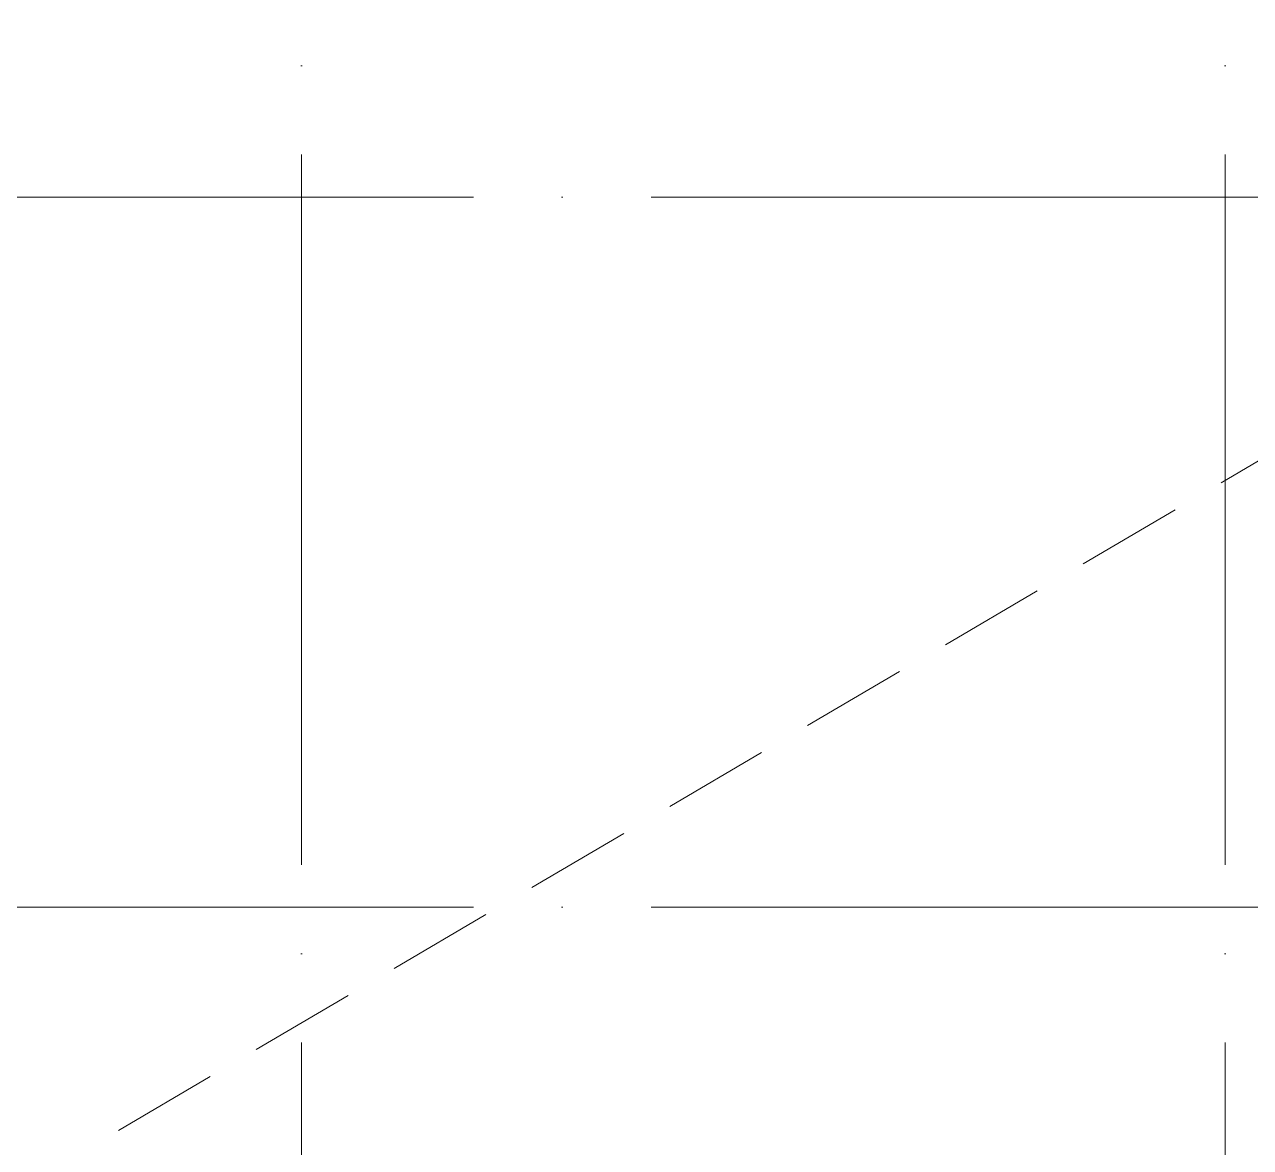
# Model space of a CAD drawing. Header units: millimetres. Extents: x 97 to 215964, y -4577 to 60645.
# Drawn here: x 140968 to 144419, y 42849 to 46011 of the extents above; entities that cross this region are included whole.
import ezdxf

# ---------------------------------------------------------------- set-up
doc = ezdxf.new("R2010")
doc.units = ezdxf.units.MM
doc.linetypes.add('ADSK_Линия сетки', pattern=[2500, 2000, -250, 0, -250])
doc.linetypes.add('ADSK_Снесено', pattern=[450, 300, -150])
doc.layers.add('A-DETL-DEMO-OTLN', color=6, linetype='ADSK_Снесено', lineweight=9)
doc.layers.add('S-GRID-____-OTLN', color=1, linetype='Continuous', lineweight=9)

msp = doc.modelspace()

# ---------------------------------------------------------------- linework, layer by layer
at = {"layer": 'A-DETL-DEMO-OTLN'}
msp.add_line((167487.865903, 58319.113923), (136614.912617, 40185), dxfattribs=at)
at = {"layer": 'S-GRID-____-OTLN', "linetype": 'ADSK_Линия сетки'}
for p, q in [((141747.887954, 60644.999414), (141747.887954, -3572.657751)), ((144347.887954, 60644.999414), (144347.887954, -3572.657751)), ((55228.336609, 45525.000586), (215146.441901, 45525.000586)), ((55228.336609, 43525.000586), (215146.441901, 43525.000586))]:
    msp.add_line(p, q, dxfattribs=at)

doc.saveas('drawing.dxf')
